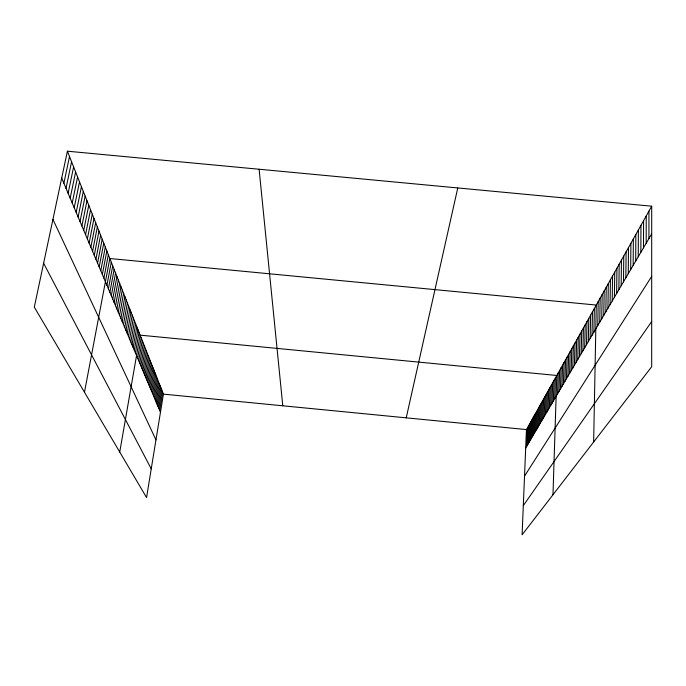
<?xml version="1.0" encoding="UTF-8"?>
<svg xmlns="http://www.w3.org/2000/svg" width="686" height="686" viewBox="0 0 686 686"><rect width="100%" height="100%" fill="white"/><g stroke="black" fill="none" stroke-linecap="round" stroke-linejoin="round"><path stroke-width="1.03" d="M648.922 238.591L648.947 211.117M651.7 206.203L651.683 366.727L522.097 534.806L526.454 429.582L651.7 206.203L67.408 151.194L34.3 307.131L146.555 497.556L163.422 394.133L67.408 151.194M643.494 247.809L643.579 220.695M646.186 243.238L646.238 215.944M640.853 252.302L640.956 225.36M635.699 261.066L635.845 234.483M638.254 256.718L638.383 229.956M630.7 269.555L630.897 243.316M633.178 265.345L633.35 238.934M625.864 277.779L626.095 251.873M628.265 273.705L628.479 247.62M621.173 285.753L621.447 260.166M623.497 281.8L623.754 256.05M614.407 297.252L614.733 272.145M616.628 293.479L616.937 268.209M618.883 289.646L619.175 264.221M610.06 304.644L610.42 279.837M612.212 300.974L612.555 276.021M605.841 311.813L606.227 287.305M607.933 308.254L608.311 283.592M599.744 322.18L600.173 298.11M601.742 318.776L602.162 294.56M603.774 315.32L604.177 290.958M593.647 441.998L596.271 305.056L109.82 258.511L84.472 392.246M597.763 325.533L598.209 301.608M590.132 338.507L590.629 315.131M592.001 335.325L592.481 311.821M593.896 332.11L594.368 308.46M584.686 347.768L585.209 324.795M586.479 344.724L586.993 321.614M588.296 341.637L588.794 318.39M579.447 356.66L580.004 334.073M581.171 353.736L581.719 331.021M582.92 350.778L583.452 327.925M574.422 365.209L574.997 342.991M576.077 362.397L576.643 340.059M577.749 359.55L578.315 337.083M569.586 373.433L570.186 351.575M571.172 370.732L571.772 348.754M572.784 367.988L573.376 345.89M563.412 383.92L564.046 362.525M564.93 381.347L565.556 359.841M566.456 378.741L567.082 357.123M568.008 376.108L568.625 354.37M558.987 391.449L559.639 370.389M560.445 388.971L561.088 367.799M561.92 386.458L562.563 365.184M553.353 401.01L554.031 380.387M554.734 398.677L555.403 377.943M552.976 494.76L556.792 375.474L140.107 335.145L119.733 452.057M557.547 393.893L558.207 372.952M548.02 410.082L548.714 389.871M549.332 407.861L550.026 387.547M550.661 405.606L551.347 385.189M551.998 403.317L552.684 382.805M542.918 418.752L543.638 398.935M544.17 416.625L544.881 396.705M545.439 414.464L546.15 394.459M546.725 412.286L547.428 392.178M536.864 429.05L537.592 409.705M538.047 427.035L538.776 407.595M539.247 424.994L539.968 405.469M540.457 422.936L541.177 403.317M541.683 420.861L542.403 401.139M531.127 438.8L531.873 419.909M532.25 436.888L532.996 417.911M533.382 434.958L534.128 415.888M534.531 433.012L535.269 413.847M535.689 431.04L536.426 411.789M526.754 446.226L527.517 427.687M527.826 444.399L528.589 425.766M528.915 442.556L529.669 423.837M530.012 440.686L530.767 421.881M157.926 406.258L160.944 387.864M158.775 408.29L161.776 389.982M159.624 410.297L162.608 392.066M154.41 397.931L157.523 379.204M155.302 400.049L158.389 381.399M156.185 402.142L159.246 383.577M157.06 404.208L160.104 385.738M150.749 389.245L153.947 370.157M151.675 391.449L154.856 372.455M152.601 393.635L155.748 374.728M153.51 395.796L156.64 376.974M146.915 380.164L150.208 360.707M147.893 382.471L151.16 363.108M148.853 384.752L152.103 365.484M149.805 387.007L153.029 367.833M142.911 370.663L146.307 350.838M143.931 373.081L147.301 353.341M144.935 375.465L148.279 355.828M145.938 377.823L149.256 358.281M139.79 363.254L143.263 343.129M140.844 365.749L144.292 345.727M141.882 368.219L145.303 348.291M135.434 352.921L139.018 332.393M137.637 358.161L141.17 337.838M138.718 360.725L142.225 340.496M131.995 344.784L135.674 323.929M133.161 347.528L136.806 326.785M134.302 350.246L137.92 329.606M128.436 336.329L132.209 315.157M129.637 339.184L133.376 318.115M130.829 341.997L134.533 321.039M125.984 330.523L129.826 309.12M127.219 333.447L131.026 312.156M122.194 321.52L126.13 299.773M123.471 324.555L127.382 302.929M124.741 327.556L128.608 306.042M118.249 312.164L122.297 290.067M119.578 315.328L123.591 293.342M120.89 318.441L124.869 296.584M115.531 305.724L119.647 283.378M116.894 308.966L120.985 286.748M111.312 295.726L115.557 273.011M112.736 299.105L116.937 276.509M114.142 302.432L118.301 279.965M108.405 288.832L112.727 265.859M109.871 292.305L114.15 269.461M103.895 278.13L108.337 254.755M106.922 285.316L111.286 262.206M100.773 270.73L105.31 247.089M102.343 274.46L106.836 250.947M97.566 263.124L102.197 239.208M99.178 266.957L103.766 243.178M94.265 255.295L98.99 231.096M95.929 259.239L100.602 235.178M90.861 247.226L95.688 222.736M92.576 251.29L97.352 226.946M87.362 238.917L92.284 214.135M89.12 243.101L93.999 218.465M83.743 230.35L88.777 205.26M85.57 234.672L90.543 209.727M81.9 225.968L86.985 200.724M78.11 216.999L83.315 191.437M80.022 221.518L85.167 196.119M74.208 207.729L79.533 181.859M76.18 212.403L81.437 186.686M72.21 202.987L77.587 176.945M68.111 193.272L73.616 166.895M70.178 198.168L75.623 171.963M66.01 188.29L71.584 161.75M63.875 183.222L69.518 156.511M406.223 417.843L457.768 187.947M525.69 448.035L651.7 233.875M524.524 476.135L651.691 276.381M523.307 505.633L651.691 321.528M163.422 394.133L526.454 429.582M43.621 263.235L151.229 468.89M52.933 219.383L155.962 439.898M61.706 178.077L160.464 412.277M259.111 169.245L282.786 405.786"/></g></svg>
